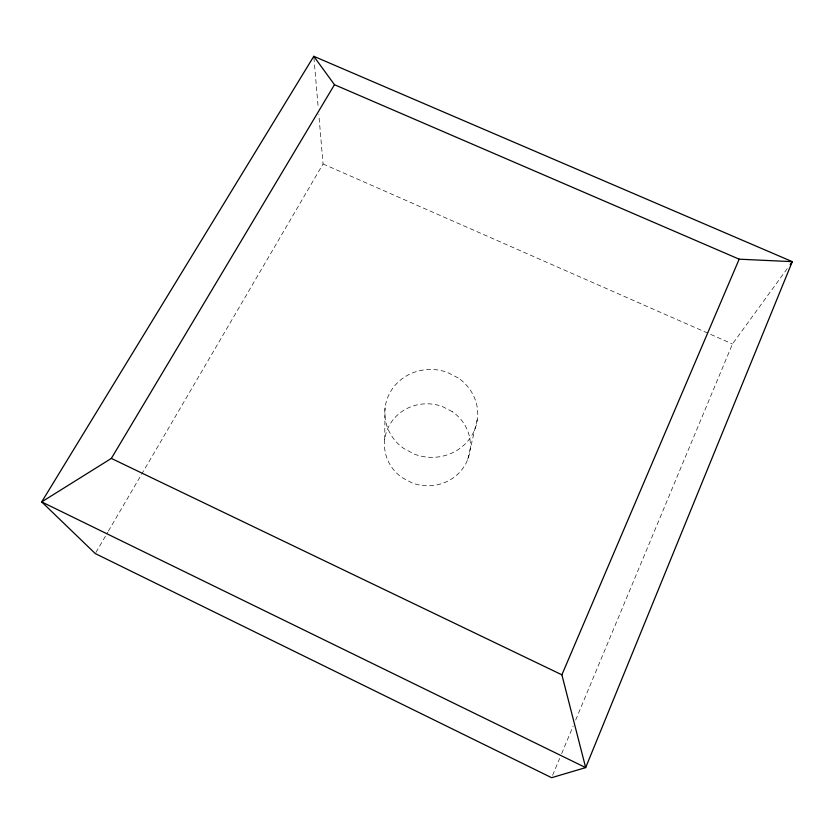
<?xml version="1.0" encoding="UTF-8"?>
<svg xmlns="http://www.w3.org/2000/svg" width="834" height="834" viewBox="0 0 834 834"><rect width="100%" height="100%" fill="white"/><g stroke="black" fill="none" stroke-linecap="round" stroke-linejoin="round"><path stroke-width="0.63" stroke-dasharray="4.17 3.13" d="M384.703 439.664L385.068 407.816M467.759 459.367L477.58 417.844M552.629 775.286L559.635 758.471M561.647 753.665L573.166 726.028M575.668 720.023L732.461 343.983L787.306 268.538M95.92 552.452L107.732 532.238M108.389 531.112L323.06 163.944L318.817 114.665M323.06 163.944L732.461 343.983M313.897 57.609L318.254 108.18M458.179 377.948L447.597 372.485A46.527 43.9 7 0 0 390.343 392.001A46.527 43.9 7 0 0 403.854 448.536L414.644 454.228A46.527 43.9 7 0 0 472.252 434.691A46.527 43.9 7 0 0 458.179 377.948M452.351 411.694L442.562 406.606A43.003 40.96 7 0 0 389.603 424.881A43.003 40.96 7 0 0 402.051 477.611L412.017 482.907A43.003 40.96 7 0 0 465.278 464.621A43.003 40.96 7 0 0 452.351 411.694"/><path stroke-width="1.25" d="M313.793 56.305L334.476 84.703L111.339 458.419L41.7 501.912L585.666 767.603L561.876 674.81L739.164 259.176L792.3 261.657L585.666 767.603L551.628 777.695L95.264 553.567L41.7 501.912L313.793 56.305L792.3 261.657L790.163 264.607M334.476 84.703L739.164 259.176M111.339 458.419L561.876 674.81"/></g></svg>
